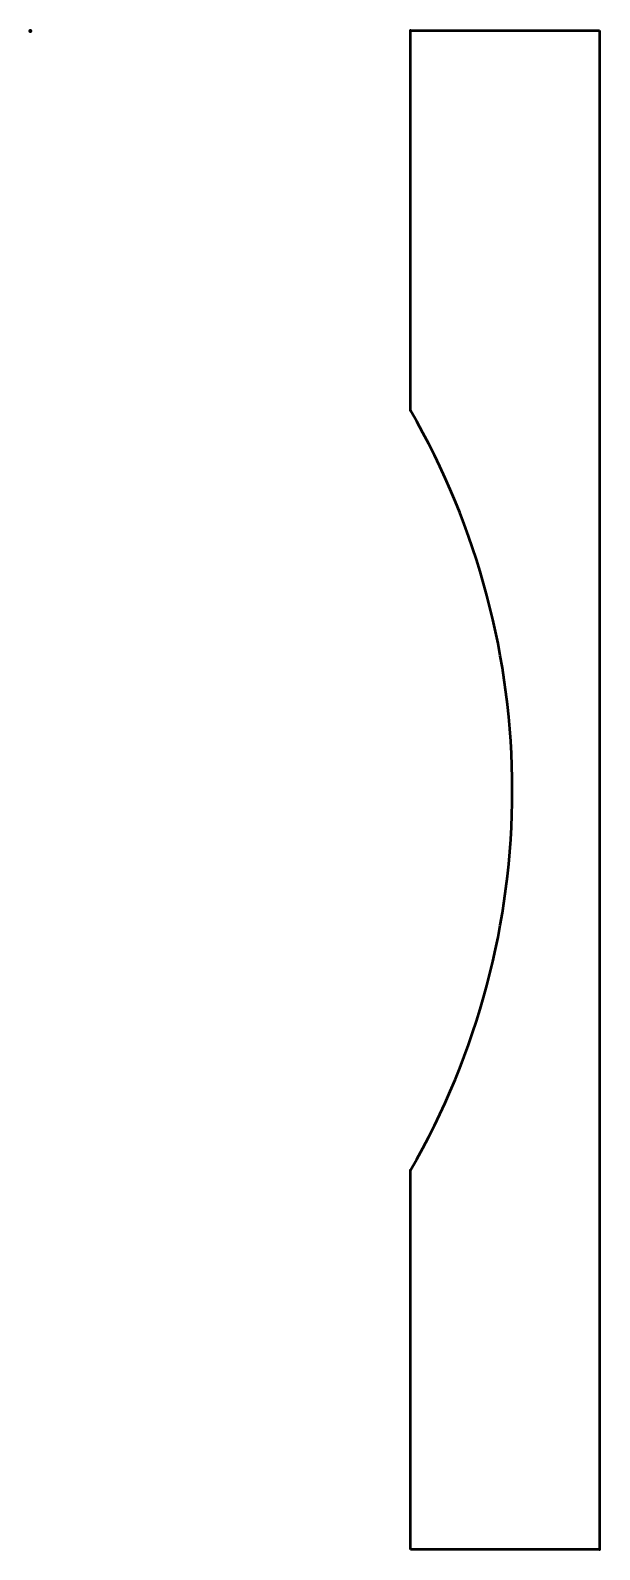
# Model space of a CAD drawing. Header units: millimetres. Extents: x 0 to 19.1, y -50.8 to 0.
import ezdxf

# ---------------------------------------------------------------- set-up
doc = ezdxf.new("R2010")
doc.units = ezdxf.units.MM
doc.layers.add('1', color=7, linetype='Continuous', true_color=0xffffff)
doc.layers.add('61', color=7, linetype='Continuous', true_color=0xffffff)

msp = doc.modelspace()

# ---------------------------------------------------------------- linework, layer by layer
at = {"layer": '1', "color": 163, "linetype": 'Continuous', "lineweight": 50}
for p, q in [((12.7254, 0.0254), (19.05, 0.0254)), ((12.7254, -12.693196), (12.7254, 0.0254)), ((19.05, 0.0254), (19.05, -50.8)), ((12.7254, -50.8), (12.7254, -38.106804)), ((19.05, -50.8), (12.7254, -50.8))]:
    msp.add_line(p, q, dxfattribs=at)
msp.add_arc((-9.297045, -25.4), 25.4254, 330.015341, 29.984659, dxfattribs=at)
for p in [(12.7254, 0.0254), (12.7254, -12.693196), (12.7254, -38.106804), (19.05, -50.8)]:
    msp.add_point(p, dxfattribs=at)
at = {"layer": '61', "color": 23, "linetype": 'Continuous', "lineweight": 70}
msp.add_point((0, 0), dxfattribs=at)

doc.saveas('drawing.dxf')
